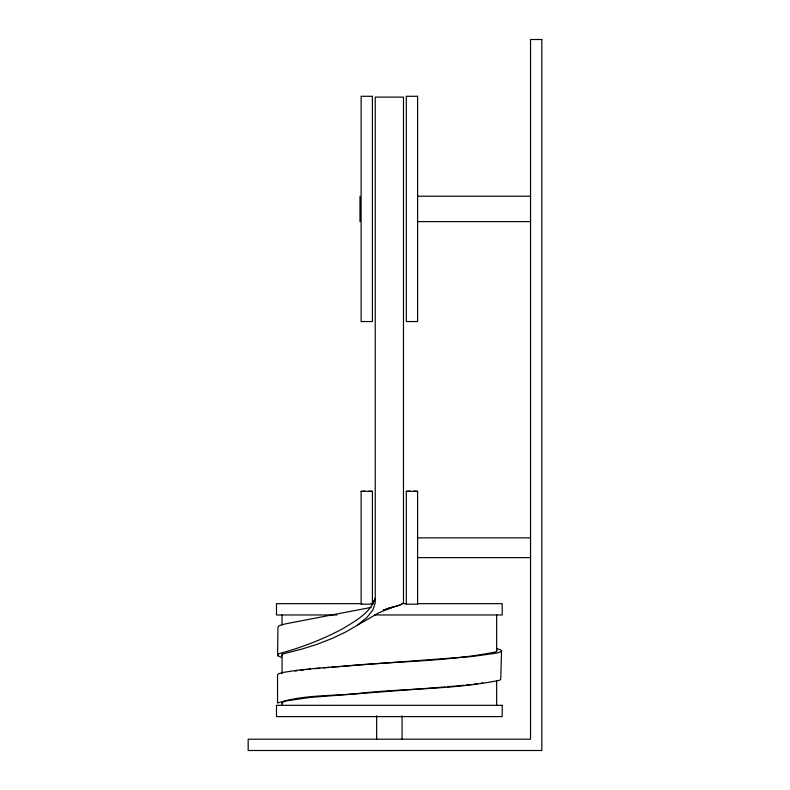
<?xml version="1.0" encoding="UTF-8"?>
<svg xmlns="http://www.w3.org/2000/svg" width="790" height="790" viewBox="0 0 790 790"><rect width="100%" height="100%" fill="white"/><g stroke="black" fill="none" stroke-linecap="round" stroke-linejoin="round"><path stroke-width="1.19" d="M281.398 657.3L277.586 655.68L277.952 627.448L279.008 625.65L285.536 623.853L371.073 607.421M501.551 650.861L500.742 679.084L499.784 680.22C455.257 689.403 409.101 688.278 363.943 692.84C335.434 696.474 304.782 694.045 277.537 703.051L277.537 674.818L278.791 673.682L282.504 672.547L296.833 670.275L319.377 668.014L471.887 656.539L496.564 653.123L500.287 651.987L501.551 650.861L500.366 649.726L496.772 648.6M282.099 655.74L282.79 653.982L302.284 648.965L317.116 644.285L331.968 638.508L345.793 631.941L378.815 612.803L392.205 607.293L400.175 604.992L403.473 602.898L403.473 97.101L375.23 97.101L375.23 602.898L372.841 610.097L366.916 617.484L357.692 624.851M277.586 655.68L278.356 653.873C300.694 647.849 322.458 639.614 342.85 628.652C355.342 620.989 370.164 613.139 375.23 598.395M497.029 650.733L495.814 651.918C445.511 662.03 393.519 661.092 342.534 666.335M282.05 703.051L283.264 701.915L286.839 700.789L310.539 697.392L445.274 686.945M372.594 601.684L374.47 600.4M400.175 604.992L383.229 610.147L392.205 607.293L388.611 608.053M480.646 683.32L482.888 682.985M294.897 671.095L297.168 670.769M470.741 684.545L466.159 685.029M474.03 684.16L477.308 683.775M300.575 670.285L303.883 669.91M307.201 669.535L310.51 669.15M315.19 668.705L319.871 668.251M456.581 685.967L463.76 685.266M323.406 667.925L329.381 667.412M331.78 667.204L340.144 666.523M447.535 686.747L455.455 686.066M369.779 491.281L364.18 491.281M414.957 491.281L409.368 491.281M369.295 491.301L372.406 491.321L372.406 604.182L361.119 604.182L361.119 491.321L364.615 491.301M414.474 491.301L417.594 491.321L417.594 604.182L406.297 604.182L406.297 491.321L409.793 491.301M361.119 491.321L364.96 491.321M406.297 491.321L410.138 491.321M417.653 196.216L530.534 196.216M417.653 221.625L530.534 221.625M417.318 537.871L530.534 537.871M417.318 557.641L530.534 557.641M361.879 603.669L276.49 603.669L276.49 614.966L336.955 614.966M371.191 603.669L373.621 603.669M401.656 603.669L406.593 603.669M417.416 603.669L502.213 603.669L502.213 614.966L374.579 614.966M414.128 491.321L417.594 491.321M368.95 491.321L372.406 491.321M496.653 614.966L496.653 651.592M496.653 680.901L496.653 705.322M402.061 715.809L402.061 739.203M376.642 715.809L376.642 739.203M359.983 196.216L359.983 221.625M282.05 614.966L282.05 624.732M282.05 654.041L282.05 673.574M282.05 702.883L282.05 705.322M541.831 39.5L530.534 39.5L530.534 739.203L248.169 739.203L248.169 750.5L541.831 750.5L541.831 39.5M372.406 96.291L361.119 96.291L361.119 321.55L372.406 321.55L372.406 96.291M417.594 96.291L406.297 96.291L406.297 321.55L417.594 321.55L417.594 96.291M502.213 705.322L276.49 705.322L276.49 716.619L502.213 716.619L502.213 705.322"/></g></svg>
